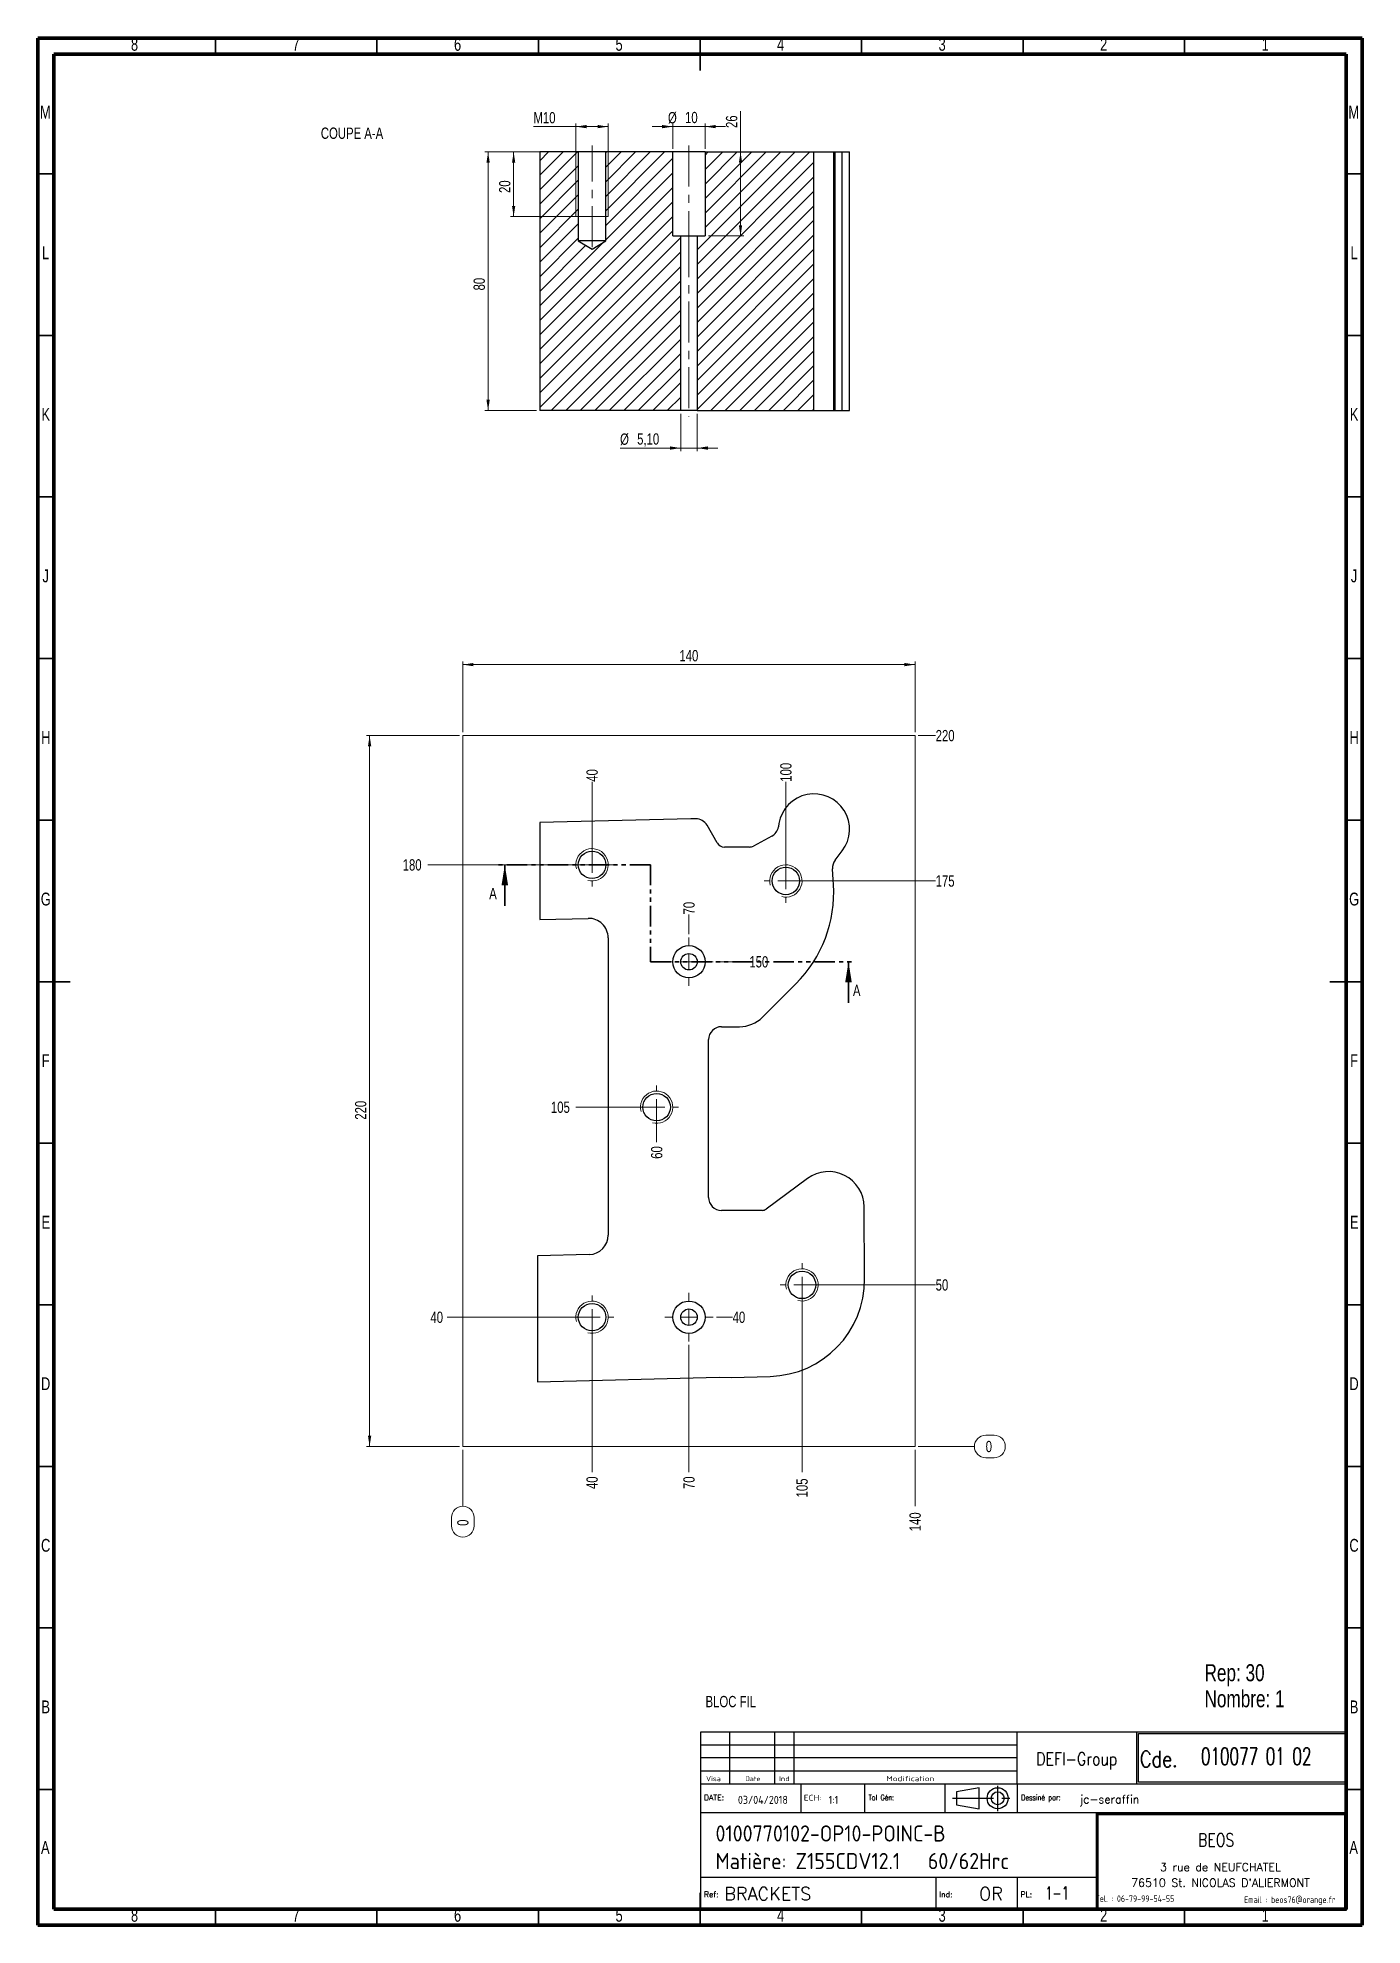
# Model space of a CAD drawing. Header units: millimetres. Extents: x 5 to 415, y 5 to 589.
import ezdxf

# ---------------------------------------------------------------- set-up
doc = ezdxf.new("R2010")
doc.units = ezdxf.units.MM
doc.linetypes.add('CENTERX2', pattern=[20.32, 12.7, -2.54, 2.54, -2.54])
doc.linetypes.add('PHANTOM', pattern=[12.7, 6.35, -1.27, 1.27, -1.27, 1.27, -1.27])
doc.layers.add('DIMENSIONS', color=176, linetype='Continuous')
doc.styles.add('SLDTEXTSTYLE0', font='TXT', dxfattribs={"width": 0.75})
doc.styles.add('SLDTEXTSTYLE1', font='ISOCP')
doc.styles.add('SLDTEXTSTYLE10', font='ISOCP', dxfattribs={"width": 1.147311})
doc.styles.add('SLDTEXTSTYLE11', font='ISOCP', dxfattribs={"width": 1.385904})
doc.styles.add('SLDTEXTSTYLE12', font='ISOCP', dxfattribs={"width": 1.246461})
doc.styles.add('SLDTEXTSTYLE13', font='ROMAND')
doc.styles.add('SLDTEXTSTYLE2', font='ROMANT', dxfattribs={"width": 0.8})
doc.styles.add('SLDTEXTSTYLE3', font='ISOCP', dxfattribs={"width": 0.8})
doc.styles.add('SLDTEXTSTYLE4', font='ROMANS', dxfattribs={"width": 0.8})
doc.styles.add('SLDTEXTSTYLE5', font='ROMANT')
doc.styles.add('SLDTEXTSTYLE6', font='ROMANS')
doc.styles.add('SLDTEXTSTYLE7', font='ROMANT', dxfattribs={"width": 0.65})
doc.styles.add('SLDTEXTSTYLE8', font='ISOCP', dxfattribs={"width": 1.446157})
doc.styles.add('SLDTEXTSTYLE9', font='ISOCP', dxfattribs={"width": 1.294402})
doc.dimstyles.new('SLDDIMSTYLE0', dxfattribs={"dimtxt": 3.5, "dimasz": 3.302, "dimexe": 0, "dimexo": 0.0625, "dimgap": 0.875, "dimtad": 0, "dimtih": 1, "dimtoh": 1, "dimdec": 0, "dimrnd": 1e-09, "dimdsep": 46, "dimtxsty": 'SLDTEXTSTYLE0', "dimblk1": 'NONE', "dimblk2": 'NONE', "dimsah": 1, "dimcen": 0.09, "dimadec": 0, "dimazin": 2, "dimtfac": 1, "dimtdec": 0, "dimtofl": 0, "dimtmove": 0, "dimatfit": 3, "dimldrblk": 'NONE', "dimfxl": 1, "dimfrac": 2, "dimtolj": 1, "dimtzin": 12, "dimarcsym": 0})
doc.dimstyles.new('SLDDIMSTYLE1', dxfattribs={"dimtxt": 3.5, "dimasz": 3.302, "dimexe": 0, "dimexo": 0.0625, "dimgap": 0.875, "dimtad": 0, "dimtih": 1, "dimtoh": 1, "dimrnd": 1e-09, "dimzin": 12, "dimdsep": 46, "dimtxsty": 'SLDTEXTSTYLE0', "dimblk1": 'NONE', "dimblk2": 'NONE', "dimsah": 1, "dimcen": 0.09, "dimadec": 0, "dimazin": 3, "dimtfac": 1, "dimtofl": 0, "dimtmove": 0, "dimatfit": 3, "dimldrblk": 'NONE', "dimfxl": 1, "dimfrac": 2, "dimtolj": 1, "dimtzin": 12, "dimarcsym": 0})
doc.dimstyles.new('SLDDIMSTYLE2', dxfattribs={"dimtxt": 3.5, "dimasz": 3.302, "dimexe": 0, "dimexo": 0.0625, "dimgap": 0.875, "dimtad": 1, "dimrnd": 1e-09, "dimzin": 12, "dimdsep": 46, "dimtxsty": 'SLDTEXTSTYLE0', "dimsah": 1, "dimcen": 0.09, "dimadec": 0, "dimazin": 3, "dimtfac": 1, "dimtofl": 0, "dimtmove": 0, "dimatfit": 3, "dimfxl": 1, "dimfrac": 2, "dimtolj": 1, "dimtzin": 12, "dimarcsym": 0})
doc.dimstyles.new('SLDDIMSTYLE3', dxfattribs={"dimtxt": 3.5, "dimasz": 3.302, "dimexe": 0, "dimexo": 0.0625, "dimgap": 0.875, "dimtad": 1, "dimrnd": 1e-09, "dimzin": 12, "dimdsep": 46, "dimtxsty": 'SLDTEXTSTYLE0', "dimsah": 1, "dimcen": 0.09, "dimadec": 0, "dimazin": 3, "dimtfac": 1, "dimtmove": 0, "dimatfit": 0, "dimfxl": 1, "dimfrac": 2, "dimtolj": 1, "dimtzin": 12, "dimarcsym": 0})

# ---------------------------------------------------------------- blocks, each defined once
blk = doc.blocks.new('SW_NOTE_0')
at = {"color": 0, "linetype": 'Continuous', "lineweight": 0, "char_height": 5.292, "attachment_point": 1, "style": 'SLDTEXTSTYLE0'}
for s, insert in [('Rep: 30', (0, 6.82)), ('Nombre: 1', (0, -1.23))]:
    blk.add_mtext(s, dxfattribs=dict(at, insert=insert))
blk = doc.blocks.new('_D')
at = {"color": 7, "linetype": 'Continuous', "lineweight": 18}
for p, q in [((277.58, 153.17), (294.95, 153.17)), ((298.44, 156.66), (301.02, 156.66)), ((301.02, 149.68), (298.44, 149.68))]:
    blk.add_line(p, q, dxfattribs=at)
for centre, start, end in [((298.44, 153.17), 90, 270), ((301.02, 153.17), 270, 90)]:
    blk.add_arc(centre, 3.49, start, end, dxfattribs=at)
at = {"color": 7, "linetype": 'Continuous', "lineweight": 18, "insert": (298.44, 154.9), "char_height": 3.5, "attachment_point": 1, "style": 'SLDTEXTSTYLE0'}
blk.add_mtext('0', dxfattribs=at)
blk = doc.blocks.new('_None')
blk = doc.blocks.new('_D_1')
at = {"color": 7, "linetype": 'Continuous', "lineweight": 18}
blk.add_line((175.58, 193.17), (131.73, 193.17), dxfattribs=at)
at = {"color": 7, "linetype": 'Continuous', "lineweight": 18, "insert": (126.55, 194.9), "char_height": 3.5, "attachment_point": 1, "style": 'SLDTEXTSTYLE0'}
blk.add_mtext('40', dxfattribs=at)
blk = doc.blocks.new('_D_2')
at = {"color": 7, "linetype": 'Continuous', "lineweight": 18}
blk.add_line((215.08, 193.17), (220.1, 193.17), dxfattribs=at)
at = {"color": 7, "linetype": 'Continuous', "lineweight": 18, "insert": (220.1, 194.9), "char_height": 3.5, "attachment_point": 1, "style": 'SLDTEXTSTYLE0'}
blk.add_mtext('40', dxfattribs=at)
blk = doc.blocks.new('_D_3')
at = {"color": 7, "linetype": 'Continuous', "lineweight": 18}
blk.add_line((242.58, 203.17), (282.95, 203.17), dxfattribs=at)
at = {"color": 7, "linetype": 'Continuous', "lineweight": 18, "insert": (282.95, 204.9), "char_height": 3.5, "attachment_point": 1, "style": 'SLDTEXTSTYLE0'}
blk.add_mtext('50', dxfattribs=at)
blk = doc.blocks.new('_D_4')
at = {"color": 7, "linetype": 'Continuous', "lineweight": 18}
blk.add_line((195.58, 258.17), (171.6, 258.17), dxfattribs=at)
at = {"color": 7, "linetype": 'Continuous', "lineweight": 18, "insert": (163.85, 259.9), "char_height": 3.5, "attachment_point": 1, "style": 'SLDTEXTSTYLE0'}
blk.add_mtext('105', dxfattribs=at)
blk = doc.blocks.new('_D_5')
at = {"color": 7, "linetype": 'Continuous', "lineweight": 18}
blk.add_line((215.08, 303.17), (225.28, 303.17), dxfattribs=at)
at = {"color": 7, "linetype": 'Continuous', "lineweight": 18, "insert": (225.28, 304.9), "char_height": 3.5, "attachment_point": 1, "style": 'SLDTEXTSTYLE0'}
blk.add_mtext('150', dxfattribs=at)
blk = doc.blocks.new('_D_6')
at = {"color": 7, "linetype": 'Continuous', "lineweight": 18}
blk.add_line((237.58, 328.17), (282.95, 328.17), dxfattribs=at)
at = {"color": 7, "linetype": 'Continuous', "lineweight": 18, "insert": (282.95, 329.9), "char_height": 3.5, "attachment_point": 1, "style": 'SLDTEXTSTYLE0'}
blk.add_mtext('175', dxfattribs=at)
blk = doc.blocks.new('_D_7')
at = {"color": 7, "linetype": 'Continuous', "lineweight": 18}
blk.add_line((175.58, 333.17), (125.73, 333.17), dxfattribs=at)
at = {"color": 7, "linetype": 'Continuous', "lineweight": 18, "insert": (117.97, 334.9), "char_height": 3.5, "attachment_point": 1, "style": 'SLDTEXTSTYLE0'}
blk.add_mtext('180', dxfattribs=at)
blk = doc.blocks.new('_D_8')
at = {"color": 7, "linetype": 'Continuous', "lineweight": 18}
blk.add_line((277.58, 373.17), (282.95, 373.17), dxfattribs=at)
at = {"color": 7, "linetype": 'Continuous', "lineweight": 18, "insert": (282.95, 374.9), "char_height": 3.5, "attachment_point": 1, "style": 'SLDTEXTSTYLE0'}
blk.add_mtext('220', dxfattribs=at)
blk = doc.blocks.new('_D_9')
at = {"color": 7, "linetype": 'Continuous', "lineweight": 18}
for p, q in [((135.58, 373.17), (106.73, 373.17)), ((107.73, 373.17), (107.73, 153.17)), ((135.58, 153.17), (106.73, 153.17))]:
    blk.add_line(p, q, dxfattribs=at)
for points in [[(107.73, 373.17), (107.22, 369.87), (108.23, 369.87)], [(107.73, 153.17), (108.23, 156.47), (107.22, 156.47)]]:
    blk.add_solid(points, dxfattribs=at)
at = {"color": 7, "linetype": 'Continuous', "lineweight": 18, "insert": (103.21, 254.29), "char_height": 3.5, "attachment_point": 1, "rotation": 90, "style": 'SLDTEXTSTYLE0'}
blk.add_mtext('220', dxfattribs=at)
blk = doc.blocks.new('_D_10')
at = {"color": 7, "linetype": 'Continuous', "lineweight": 18}
for p, q in [((136.58, 374.17), (136.58, 396.13)), ((136.58, 395.13), (276.58, 395.13)), ((276.58, 374.17), (276.58, 396.13))]:
    blk.add_line(p, q, dxfattribs=at)
for points in [[(136.58, 395.13), (139.88, 394.62), (139.88, 395.63)], [(276.58, 395.13), (273.28, 395.63), (273.28, 394.62)]]:
    blk.add_solid(points, dxfattribs=at)
at = {"color": 7, "linetype": 'Continuous', "lineweight": 18, "insert": (203.62, 399.64), "char_height": 3.5, "attachment_point": 1, "style": 'SLDTEXTSTYLE0'}
blk.add_mtext('140', dxfattribs=at)
blk = doc.blocks.new('_D_11')
at = {"color": 7, "linetype": 'Continuous', "lineweight": 18}
for p, q in [((136.58, 152.17), (136.58, 134.68)), ((133.09, 128.6), (133.09, 131.19)), ((140.07, 131.19), (140.07, 128.6))]:
    blk.add_line(p, q, dxfattribs=at)
for centre, start, end in [((136.58, 131.19), 0, 180), ((136.58, 128.6), 180, 0)]:
    blk.add_arc(centre, 3.49, start, end, dxfattribs=at)
at = {"color": 7, "linetype": 'Continuous', "lineweight": 18, "insert": (134.84, 128.6), "char_height": 3.5, "attachment_point": 1, "rotation": 90, "style": 'SLDTEXTSTYLE0'}
blk.add_mtext('0', dxfattribs=at)
blk = doc.blocks.new('_D_12')
at = {"color": 7, "linetype": 'Continuous', "lineweight": 18}
blk.add_line((176.58, 192.17), (176.58, 145.17), dxfattribs=at)
at = {"color": 7, "linetype": 'Continuous', "lineweight": 18, "insert": (174.84, 140), "char_height": 3.5, "attachment_point": 1, "rotation": 90, "style": 'SLDTEXTSTYLE0'}
blk.add_mtext('40', dxfattribs=at)
blk = doc.blocks.new('_D_13')
at = {"color": 7, "linetype": 'Continuous', "lineweight": 18}
blk.add_line((176.58, 334.17), (176.58, 358.87), dxfattribs=at)
at = {"color": 7, "linetype": 'Continuous', "lineweight": 18, "insert": (174.84, 358.87), "char_height": 3.5, "attachment_point": 1, "rotation": 90, "style": 'SLDTEXTSTYLE0'}
blk.add_mtext('40', dxfattribs=at)
blk = doc.blocks.new('_D_14')
at = {"color": 7, "linetype": 'Continuous', "lineweight": 18}
blk.add_line((196.58, 257.17), (196.58, 247.35), dxfattribs=at)
at = {"color": 7, "linetype": 'Continuous', "lineweight": 18, "insert": (194.84, 242.18), "char_height": 3.5, "attachment_point": 1, "rotation": 90, "style": 'SLDTEXTSTYLE0'}
blk.add_mtext('60', dxfattribs=at)
blk = doc.blocks.new('_D_15')
at = {"color": 7, "linetype": 'Continuous', "lineweight": 18}
blk.add_line((206.58, 184.67), (206.58, 145.17), dxfattribs=at)
at = {"color": 7, "linetype": 'Continuous', "lineweight": 18, "insert": (204.84, 140), "char_height": 3.5, "attachment_point": 1, "rotation": 90, "style": 'SLDTEXTSTYLE0'}
blk.add_mtext('70', dxfattribs=at)
blk = doc.blocks.new('_D_16')
at = {"color": 7, "linetype": 'Continuous', "lineweight": 18}
blk.add_line((206.58, 311.67), (206.58, 317.8), dxfattribs=at)
at = {"color": 7, "linetype": 'Continuous', "lineweight": 18, "insert": (204.84, 317.8), "char_height": 3.5, "attachment_point": 1, "rotation": 90, "style": 'SLDTEXTSTYLE0'}
blk.add_mtext('70', dxfattribs=at)
blk = doc.blocks.new('_D_17')
at = {"color": 7, "linetype": 'Continuous', "lineweight": 18}
blk.add_line((236.58, 329.17), (236.58, 358.87), dxfattribs=at)
at = {"color": 7, "linetype": 'Continuous', "lineweight": 18, "insert": (234.84, 358.87), "char_height": 3.5, "attachment_point": 1, "rotation": 90, "style": 'SLDTEXTSTYLE0'}
blk.add_mtext('100', dxfattribs=at)
blk = doc.blocks.new('_D_18')
at = {"color": 7, "linetype": 'Continuous', "lineweight": 18}
blk.add_line((241.58, 202.17), (241.58, 145.17), dxfattribs=at)
at = {"color": 7, "linetype": 'Continuous', "lineweight": 18, "insert": (239.84, 137.41), "char_height": 3.5, "attachment_point": 1, "rotation": 90, "style": 'SLDTEXTSTYLE0'}
blk.add_mtext('105', dxfattribs=at)
blk = doc.blocks.new('_D_19')
at = {"color": 7, "linetype": 'Continuous', "lineweight": 18}
blk.add_line((276.58, 152.17), (276.58, 134.68), dxfattribs=at)
at = {"color": 7, "linetype": 'Continuous', "lineweight": 18, "insert": (274.84, 126.92), "char_height": 3.5, "attachment_point": 1, "rotation": 90, "style": 'SLDTEXTSTYLE0'}
blk.add_mtext('140', dxfattribs=at)
blk = doc.blocks.new('SW_CENTERMARKSYMBOL_0')
at = {"color": 0, "linetype": 'Continuous', "lineweight": 0}
for p, q in [((0, 5), (0, 7.5)), ((-5, 0), (-7.5, 0)), ((0, 0), (-2.5, 0)), ((0, 0), (0, 2.5)), ((0, 0), (0, -2.5)), ((0, 0), (2.5, 0)), ((5, 0), (7.5, 0)), ((0, -5), (0, -7.5))]:
    blk.add_line(p, q, dxfattribs=at)
blk = doc.blocks.new('SW_CENTERMARKSYMBOL_1')
at = {"color": 0, "linetype": 'Continuous', "lineweight": 0}
for p, q in [((0, 5), (0, 7.5)), ((-5, 0), (-7.5, 0)), ((0, 0), (-2.5, 0)), ((0, 0), (0, 2.5)), ((0, 0), (0, -2.5)), ((0, 0), (2.5, 0)), ((5, 0), (7.5, 0)), ((0, -5), (0, -7.5))]:
    blk.add_line(p, q, dxfattribs=at)
blk = doc.blocks.new('SW_CENTERMARKSYMBOL_2')
at = {"color": 0, "linetype": 'Continuous', "lineweight": 0}
for p, q in [((0, 5), (0, 6.75)), ((-5, 0), (-6.75, 0)), ((0, 0), (-2.5, 0)), ((0, 0), (0, 2.5)), ((0, 0), (0, -2.5)), ((0, 0), (2.5, 0)), ((5, 0), (6.75, 0)), ((0, -5), (0, -6.75))]:
    blk.add_line(p, q, dxfattribs=at)
blk = doc.blocks.new('SW_CENTERMARKSYMBOL_3')
at = {"color": 0, "linetype": 'Continuous', "lineweight": 0}
for p, q in [((0, 5), (0, 6.75)), ((-5, 0), (-6.75, 0)), ((0, 0), (-2.5, 0)), ((0, 0), (0, 2.5)), ((0, 0), (0, -2.5)), ((0, 0), (2.5, 0)), ((5, 0), (6.75, 0)), ((0, -5), (0, -6.75))]:
    blk.add_line(p, q, dxfattribs=at)
blk = doc.blocks.new('SW_CENTERMARKSYMBOL_4')
at = {"color": 0, "linetype": 'Continuous', "lineweight": 0}
for p, q in [((0, 5), (0, 6.75)), ((-5, 0), (-6.75, 0)), ((0, 0), (-2.5, 0)), ((0, 0), (0, 2.5)), ((0, 0), (0, -2.5)), ((0, 0), (2.5, 0)), ((5, 0), (6.75, 0)), ((0, -5), (0, -6.75))]:
    blk.add_line(p, q, dxfattribs=at)
blk = doc.blocks.new('SW_CENTERMARKSYMBOL_5')
at = {"color": 0, "linetype": 'Continuous', "lineweight": 0}
for p, q in [((0, 5), (0, 6.75)), ((-5, 0), (-6.75, 0)), ((0, 0), (-2.5, 0)), ((0, 0), (0, 2.5)), ((0, 0), (0, -2.5)), ((0, 0), (2.5, 0)), ((5, 0), (6.75, 0)), ((0, -5), (0, -6.75))]:
    blk.add_line(p, q, dxfattribs=at)
blk = doc.blocks.new('SW_CENTERMARKSYMBOL_6')
at = {"color": 0, "linetype": 'Continuous', "lineweight": 0}
for p, q in [((0, 5), (0, 6.75)), ((-5, 0), (-6.75, 0)), ((0, 0), (-2.5, 0)), ((0, 0), (0, 2.5)), ((0, 0), (0, -2.5)), ((0, 0), (2.5, 0)), ((5, 0), (6.75, 0)), ((0, -5), (0, -6.75))]:
    blk.add_line(p, q, dxfattribs=at)
blk = doc.blocks.new('_D_20')
at = {"color": 7, "linetype": 'Continuous', "lineweight": 18}
for p, q in [((159.41, 553.78), (143.41, 553.78)), ((144.41, 553.78), (144.41, 473.78)), ((159.41, 473.78), (143.41, 473.78))]:
    blk.add_line(p, q, dxfattribs=at)
for points in [[(144.41, 553.78), (143.9, 550.48), (144.92, 550.48)], [(144.41, 473.78), (144.92, 477.08), (143.9, 477.08)]]:
    blk.add_solid(points, dxfattribs=at)
at = {"color": 7, "linetype": 'Continuous', "lineweight": 18, "insert": (139.9, 510.92), "char_height": 3.5, "attachment_point": 1, "rotation": 90, "style": 'SLDTEXTSTYLE0'}
blk.add_mtext('80', dxfattribs=at)
blk = doc.blocks.new('_D_21')
at = {"color": 7, "linetype": 'Continuous', "lineweight": 18}
for p, q in [((171.58, 561.62), (158.45, 561.62)), ((171.58, 534.78), (171.58, 562.62)), ((171.58, 561.62), (181.58, 561.62)), ((181.58, 534.78), (181.58, 562.62))]:
    blk.add_line(p, q, dxfattribs=at)
for points in [[(171.58, 561.62), (174.88, 561.11), (174.88, 562.13)], [(181.58, 561.62), (178.28, 562.13), (178.28, 561.11)]]:
    blk.add_solid(points, dxfattribs=at)
at = {"color": 7, "linetype": 'Continuous', "lineweight": 18, "insert": (158.45, 566.13), "char_height": 3.5, "attachment_point": 1, "style": 'SLDTEXTSTYLE0'}
blk.add_mtext('M10', dxfattribs=at)
blk = doc.blocks.new('_D_22')
at = {"color": 7, "linetype": 'Continuous', "lineweight": 18}
for p, q in [((180.58, 553.78), (151.31, 553.78)), ((152.31, 553.78), (152.31, 533.78)), ((180.58, 533.78), (151.31, 533.78))]:
    blk.add_line(p, q, dxfattribs=at)
for points in [[(152.31, 553.78), (151.81, 550.48), (152.82, 550.48)], [(152.31, 533.78), (152.82, 537.08), (151.81, 537.08)]]:
    blk.add_solid(points, dxfattribs=at)
at = {"color": 7, "linetype": 'Continuous', "lineweight": 18, "insert": (147.8, 541.08), "char_height": 3.5, "attachment_point": 1, "rotation": 90, "style": 'SLDTEXTSTYLE0'}
blk.add_mtext('20', dxfattribs=at)
blk = doc.blocks.new('_D_23')
at = {"color": 7, "linetype": 'Continuous', "lineweight": 18}
for p, q in [((222.55, 553.78), (222.55, 566.36)), ((222.55, 553.78), (222.55, 527.78)), ((212.58, 527.78), (223.55, 527.78))]:
    blk.add_line(p, q, dxfattribs=at)
for points in [[(222.55, 553.78), (222.04, 550.48), (223.05, 550.48)], [(222.55, 527.78), (223.05, 531.08), (222.04, 531.08)]]:
    blk.add_solid(points, dxfattribs=at)
at = {"color": 7, "linetype": 'Continuous', "lineweight": 18, "insert": (218.03, 561.19), "char_height": 3.5, "attachment_point": 1, "rotation": 90, "style": 'SLDTEXTSTYLE0'}
blk.add_mtext('26', dxfattribs=at)
blk = doc.blocks.new('_D_24')
at = {"color": 7, "linetype": 'Continuous', "lineweight": 18}
for p, q in [((201.58, 561.62), (195.23, 561.62)), ((201.58, 554.78), (201.58, 562.62)), ((201.58, 561.62), (211.58, 561.62)), ((211.58, 554.78), (211.58, 562.62)), ((211.58, 561.62), (217.93, 561.62))]:
    blk.add_line(p, q, dxfattribs=at)
for points in [[(201.58, 561.62), (198.28, 562.13), (198.28, 561.11)], [(211.58, 561.62), (214.88, 561.11), (214.88, 562.13)]]:
    blk.add_solid(points, dxfattribs=at)
at = {"color": 7, "linetype": 'Continuous', "lineweight": 18, "char_height": 3.5, "attachment_point": 1, "style": 'SLDTEXTSTYLE0'}
for s, insert in [('%%c', (200.09, 566.13)), ('10', (205.37, 566.19))]:
    blk.add_mtext(s, dxfattribs=dict(at, insert=insert))
blk = doc.blocks.new('_D_25')
at = {"color": 7, "linetype": 'Continuous', "lineweight": 18}
for p, q in [((204.03, 472.78), (204.03, 461.14)), ((209.13, 472.78), (209.13, 461.14)), ((204.03, 462.14), (185.26, 462.14)), ((204.03, 462.14), (209.13, 462.14)), ((209.13, 462.14), (215.48, 462.14))]:
    blk.add_line(p, q, dxfattribs=at)
for points in [[(204.03, 462.14), (200.73, 462.65), (200.73, 461.63)], [(209.13, 462.14), (212.43, 461.63), (212.43, 462.65)]]:
    blk.add_solid(points, dxfattribs=at)
at = {"color": 7, "linetype": 'Continuous', "lineweight": 18, "char_height": 3.5, "attachment_point": 1, "style": 'SLDTEXTSTYLE0'}
for s, insert in [('%%c', (185.26, 466.65)), ('5,10', (190.54, 466.7))]:
    blk.add_mtext(s, dxfattribs=dict(at, insert=insert))

msp = doc.modelspace()

# ---------------------------------------------------------------- hatches: boundary and pattern name
at = {"linetype": 'Continuous', "lineweight": 18}
h = msp.add_hatch(dxfattribs=at)
h.set_pattern_fill('ANSI31', style=0)
h.paths.add_polyline_path([(160.412, 473.778), (204.027, 473.778), (204.027, 527.778), (201.577, 527.778), (201.577, 553.778), (180.827, 553.778), (180.827, 526.278), (176.577, 523.724), (172.327, 526.278), (172.327, 553.778), (160.412, 553.778)], flags=0)
h = msp.add_hatch(dxfattribs=at)
h.set_pattern_fill('ANSI31', style=0)
h.paths.add_polyline_path([(209.127, 527.778), (209.127, 473.778), (245.155, 473.778), (245.155, 553.778), (211.577, 553.778), (211.577, 527.778)], flags=0)

# ---------------------------------------------------------------- linework, layer by layer
at = {"color": 7, "linetype": 'Continuous', "lineweight": 70}
for p, q in [((5, 5), (5, 589)), ((5, 589), (415, 589)), ((415, 589), (415, 5)), ((10, 10), (10, 584)), ((10, 584), (410, 584)), ((410, 584), (410, 10)), ((410, 10), (10, 10)), ((415, 5), (5, 5))]:
    msp.add_line(p, q, dxfattribs=at)
at = {"color": 7, "linetype": 'Continuous', "lineweight": 35}
for p, q in [((60, 584), (60, 589)), ((110, 584), (110, 589)), ((160, 584), (160, 589)), ((210, 589.001), (210, 578.999)), ((210, 584), (210, 589)), ((260, 584), (260, 589)), ((310, 584), (310, 589)), ((360, 584), (360, 589)), ((10, 547), (5, 547)), ((410, 547), (415, 547)), ((10, 497), (5, 497)), ((410, 497), (415, 497)), ((10, 447), (5, 447)), ((410, 447), (415, 447)), ((10, 397), (5, 397)), ((410, 397), (415, 397)), ((10, 347), (5, 347)), ((410, 347), (415, 347)), ((149.58, 320.471), (149.58, 333.171)), ((255.964, 290.471), (255.964, 303.171)), ((4.999, 297), (15.001, 297)), ((10, 297), (5, 297)), ((415.001, 297), (404.999, 297)), ((410, 297), (415, 297)), ((10, 247), (5, 247)), ((410, 247), (415, 247)), ((10, 197), (5, 197)), ((410, 197), (415, 197)), ((10, 147), (5, 147)), ((410, 147), (415, 147)), ((10, 97), (5, 97)), ((410, 97), (415, 97)), ((10, 47), (5, 47)), ((410, 47), (415, 47)), ((210, 4.999), (210, 15.001)), ((60, 10), (60, 5)), ((110, 10), (110, 5)), ((160, 10), (160, 5)), ((210, 10), (210, 5)), ((260, 10), (260, 5)), ((310, 10), (310, 5)), ((360, 10), (360, 5))]:
    msp.add_line(p, q, dxfattribs=at)
at = {"color": 7, "linetype": 'CENTERX2', "lineweight": 18}
for p, q in [((176.577, 524.278), (176.577, 555.778)), ((206.577, 555.778), (206.577, 527.778)), ((206.577, 527.778), (206.577, 471.778))]:
    msp.add_line(p, q, dxfattribs=at)
at = {"color": 7, "linetype": 'Continuous', "lineweight": 25}
for p, q in [((160.412, 553.778), (160.412, 473.778)), ((172.327, 553.778), (160.412, 553.778)), ((172.327, 553.778), (172.327, 526.278)), ((180.827, 553.778), (172.327, 553.778)), ((180.827, 526.278), (180.827, 553.778)), ((201.577, 553.778), (180.827, 553.778)), ((201.577, 527.778), (201.577, 553.778)), ((211.577, 553.778), (201.577, 553.778)), ((211.577, 553.778), (211.577, 527.778)), ((211.577, 553.778), (245.155, 553.778)), ((245.155, 553.778), (245.155, 473.778)), ((245.155, 553.778), (251.416, 553.778)), ((251.416, 473.778), (251.416, 553.778)), ((251.416, 553.778), (251.851, 553.778)), ((251.851, 473.778), (251.851, 553.778)), ((251.851, 553.778), (254.049, 553.778)), ((254.049, 473.778), (254.049, 553.778)), ((254.049, 553.778), (256.288, 553.778)), ((256.288, 473.778), (256.288, 553.778)), ((172.327, 526.278), (176.577, 523.724)), ((180.827, 526.278), (172.327, 526.278)), ((176.577, 523.724), (180.827, 526.278)), ((201.577, 527.778), (204.027, 527.778)), ((204.027, 473.778), (204.027, 527.778)), ((204.027, 527.778), (209.127, 527.778)), ((209.127, 527.778), (209.127, 473.778)), ((209.127, 527.778), (211.577, 527.778)), ((204.027, 473.778), (160.412, 473.778)), ((209.127, 473.778), (204.027, 473.778)), ((209.127, 473.778), (245.155, 473.778)), ((245.155, 473.778), (251.416, 473.778)), ((251.416, 473.778), (251.851, 473.778)), ((251.851, 473.778), (254.049, 473.778)), ((254.049, 473.778), (256.288, 473.778)), ((160.419, 346.231), (160.403, 316.224)), ((207.175, 347.389), (160.419, 346.231)), ((208.687, 347.388), (207.175, 347.389)), ((215.299, 339.969), (212.17, 345.388)), ((234.45, 346.007), (234.257, 344.896)), ((232.225, 342.065), (226.554, 338.986)), ((225.315, 338.671), (217.547, 338.671)), ((251.851, 334.579), (254.049, 337.474)), ((251.255, 328.508), (251.044, 331.914)), ((251.341, 327.101), (251.255, 328.508)), ((160.403, 316.224), (175.429, 316.596)), ((181.577, 310.598), (181.577, 218.571)), ((229.309, 285.993), (239.685, 296.358)), ((216.674, 283.071), (222.237, 283.068)), ((212.646, 230.238), (212.672, 279.073)), ((243.279, 236.091), (230.433, 226.625)), ((229.246, 226.236), (216.646, 226.236)), ((260.947, 205.044), (260.804, 227.306)), ((159.747, 212.177), (159.727, 173.171)), ((175.726, 212.573), (159.747, 212.177)), ((159.727, 173.171), (215.938, 174.563)), ((215.938, 174.563), (219.688, 174.561)), ((219.688, 174.561), (231.696, 174.861))]:
    msp.add_line(p, q, dxfattribs=at)
at = {"color": 7, "linetype": 'Continuous', "lineweight": 18}
for p, q in [((171.577, 553.778), (171.577, 533.778)), ((181.577, 553.778), (181.577, 533.778)), ((171.577, 533.778), (181.577, 533.778)), ((136.577, 373.171), (276.577, 373.171)), ((136.577, 373.171), (136.577, 153.171)), ((276.577, 373.171), (276.577, 153.171)), ((136.577, 153.171), (276.577, 153.171))]:
    msp.add_line(p, q, dxfattribs=at)
at = {"color": 7, "linetype": 'PHANTOM', "lineweight": 35}
for p, q in [((194.626, 333.171), (147.58, 333.171)), ((194.626, 333.171), (194.626, 303.171)), ((194.626, 303.171), (257.964, 303.171))]:
    msp.add_line(p, q, dxfattribs=at)
at = {"color": 7, "linetype": 'Continuous', "lineweight": 25}
for centre, radius in [((176.577, 333.171), 4.25), ((236.577, 328.171), 4.25), ((206.577, 303.171), 5), ((206.577, 303.171), 2.55), ((196.577, 258.171), 4.25), ((241.577, 203.171), 4.25), ((176.577, 193.171), 4.25), ((206.577, 193.171), 5), ((206.577, 193.171), 2.55)]:
    msp.add_circle(centre, radius, dxfattribs=at)
for centre, radius, start, end in [((245.288, 344.125), 11, 322.791602, 170.151194), ((208.706, 343.388), 4, 30, 90.270749), ((230.316, 345.58), 4, 298.50302, 350.151194), ((217.547, 341.267), 2.596, 210, 270), ((225.315, 341.267), 2.596, 270, 298.50302), ((255.037, 332.16), 4, 142.791602, 183.53693), ((211.416, 324.657), 40, 314.969431, 3.503019), ((175.577, 310.598), 6, 0, 91.418395), ((216.672, 279.071), 4, 89.969431, 179.969431), ((222.242, 293.068), 10, 269.969431, 314.969431), ((249.804, 227.236), 11, 0.36878, 126.384704), ((216.646, 230.236), 4, 179.969431, 270), ((229.246, 228.236), 2, 270, 306.384704), ((175.577, 218.571), 6, 271.418395, 0), ((230.948, 204.851), 30, 271.429569, 0.36878)]:
    msp.add_arc(centre, radius, start, end, dxfattribs=at)
at = {"color": 7, "linetype": 'Continuous', "lineweight": 18}
for centre in [(176.577, 333.171), (236.577, 328.171), (196.577, 258.171), (241.577, 203.171), (176.577, 193.171)]:
    msp.add_arc(centre, 5, 255, 195, dxfattribs=at)
at = {"color": 7, "linetype": 'Continuous', "lineweight": 35}
for points in [[(149.58, 333.171), (148.564, 326.821), (150.596, 326.821)], [(255.964, 303.171), (254.948, 296.821), (256.98, 296.821)]]:
    msp.add_solid(points, dxfattribs=at)
at = {"layer": 'DIMENSIONS', "color": 3}
for p, q in [((308.2, 64.8), (210.2, 64.8)), ((219.2, 48.8), (219.2, 64.8)), ((233.2, 48.8), (233.2, 64.8)), ((239.2, 48.8), (239.2, 64.8)), ((210.2, 60.8), (308.2, 60.8)), ((308.2, 56.8), (210.2, 56.8)), ((210.2, 52.8), (308.2, 52.8))]:
    msp.add_line(p, q, dxfattribs=at)
at = {"layer": 'DIMENSIONS', "color": 6}
for p, q in [((210.2, 64.8), (210.2, 9.8)), ((410.2, 9.8), (410.2, 64.8)), ((410.2, 39.8), (332.584, 39.8)), ((332.584, 39.8), (332.584, 9.8)), ((410, 39.6), (332.784, 39.6)), ((332.784, 39.6), (332.784, 10)), ((409.8, 39.4), (332.984, 39.4)), ((332.984, 39.4), (332.984, 10.2)), ((409.6, 39.2), (333.184, 39.2)), ((333.184, 39.2), (333.184, 10.4)), ((409.6, 10.4), (409.6, 39.2)), ((409.8, 10.2), (409.8, 39.4)), ((410, 10), (410, 39.6)), ((210.2, 9.8), (410.2, 9.8)), ((332.784, 10), (410, 10)), ((332.984, 10.2), (409.8, 10.2)), ((333.184, 10.4), (409.6, 10.4))]:
    msp.add_line(p, q, dxfattribs=at)
at = {"layer": 'DIMENSIONS', "color": 1}
for p, q in [((410.2, 64.8), (308.2, 64.8)), ((308.2, 48.8), (308.2, 64.8)), ((345.2, 48.8), (345.2, 64.8)), ((345.7, 49.3), (345.7, 64.3)), ((345.7, 64.3), (409.7, 64.3)), ((409.7, 64.3), (409.7, 49.3)), ((210.2, 48.8), (410.2, 48.8)), ((241.2, 48.8), (241.2, 39.8)), ((260.931, 48.8), (260.931, 39.8)), ((285.82, 48.8), (285.82, 39.8)), ((308.2, 48.8), (308.2, 39.8)), ((409.7, 49.3), (345.7, 49.3)), ((332.584, 39.8), (210.2, 39.8)), ((332.584, 19.8), (210.2, 19.8)), ((282.992, 19.8), (282.992, 9.8)), ((308.2, 19.8), (308.2, 9.8))]:
    msp.add_line(p, q, dxfattribs=at)
at = {"layer": 'DIMENSIONS'}
for p, q in [((345.7, 49.3), (345.7, 64.3)), ((345.7, 64.3), (409.7, 64.3)), ((409.7, 64.3), (409.7, 49.3)), ((409.7, 49.3), (345.7, 49.3))]:
    msp.add_line(p, q, dxfattribs=at)
at = {"layer": 'DIMENSIONS', "color": 7}
for p, q in [((296.444, 47.55), (289.444, 46.3)), ((296.444, 41.05), (296.444, 47.55)), ((289.444, 46.3), (289.444, 42.3)), ((289.444, 42.3), (296.444, 41.05))]:
    msp.add_line(p, q, dxfattribs=at)
at = {"layer": 'DIMENSIONS', "color": 3, "linetype": 'CENTERX2'}
for p, q in [((302.134, 48.148), (302.134, 40.313)), ((288.146, 44.3), (306.401, 44.3))]:
    msp.add_line(p, q, dxfattribs=at)
at = {"layer": 'DIMENSIONS', "color": 7}
for radius in [3.25, 2]:
    msp.add_circle((302.134, 44.3), radius, dxfattribs=at)

# ---------------------------------------------------------------- block references
at = {"color": 7, "linetype": 'Continuous', "lineweight": 0}
for name, p in [('SW_CENTERMARKSYMBOL_3', (176.577, 333.171)), ('SW_CENTERMARKSYMBOL_6', (236.577, 328.171)), ('SW_CENTERMARKSYMBOL_1', (206.577, 303.171)), ('SW_CENTERMARKSYMBOL_2', (196.577, 258.171)), ('SW_CENTERMARKSYMBOL_5', (241.577, 203.171)), ('SW_CENTERMARKSYMBOL_4', (176.577, 193.171)), ('SW_CENTERMARKSYMBOL_0', (206.577, 193.171)), ('SW_NOTE_0', (366.18, 78.975))]:
    msp.add_blockref(name, p, dxfattribs=at)

# ---------------------------------------------------------------- texts
at = {"color": 7, "linetype": 'Continuous', "lineweight": 0, "style": 'SLDTEXTSTYLE0'}
for s, insert, char_height, attachment_point in [('8', (34.96, 589.06), 3.969, 2), ('7', (84.96, 589.06), 3.969, 2), ('6', (134.96, 589.06), 3.969, 2), ('5', (184.96, 589.06), 3.969, 2), ('4', (234.96, 589.06), 3.969, 2), ('3', (284.96, 589.06), 3.969, 2), ('2', (334.96, 589.06), 3.969, 2), ('1', (384.96, 589.06), 3.969, 2), ('M', (7.362, 568.06), 3.969, 2), ('M', (412.362, 568.06), 3.969, 2), ('COUPE A-A', (102.283, 561.331), 3.5, 2), ('L', (7.455, 524.56), 3.969, 2), ('L', (412.455, 524.56), 3.969, 2), ('K', (7.489, 474.56), 3.969, 2), ('K', (412.489, 474.56), 3.969, 2), ('J', (7.465, 424.56), 3.969, 2), ('J', (412.465, 424.56), 3.969, 2), ('H', (7.49, 374.56), 3.969, 2), ('H', (412.49, 374.56), 3.969, 2), ('G', (7.487, 324.56), 3.969, 2), ('G', (412.487, 324.56), 3.969, 2), ('F', (7.458, 274.56), 3.969, 2), ('F', (412.458, 274.56), 3.969, 2), ('E', (7.508, 224.56), 3.969, 2), ('E', (412.508, 224.56), 3.969, 2), ('D', (7.453, 174.56), 3.969, 2), ('D', (412.453, 174.56), 3.969, 2), ('C', (7.459, 124.56), 3.969, 2), ('C', (412.459, 124.56), 3.969, 2), ('BLOC FIL', (211.722, 75.964), 3.5, 1), ('B', (7.471, 74.56), 3.969, 2), ('B', (412.471, 74.56), 3.969, 2), ('A', (7.34, 31.06), 3.969, 2), ('A', (412.34, 31.06), 3.969, 2), ('8', (34.96, 10.06), 3.969, 2), ('7', (84.96, 10.06), 3.969, 2), ('6', (134.96, 10.06), 3.969, 2), ('5', (184.96, 10.06), 3.969, 2), ('4', (234.96, 10.06), 3.969, 2), ('3', (284.96, 10.06), 3.969, 2), ('2', (334.96, 10.06), 3.969, 2), ('1', (384.96, 10.06), 3.969, 2)]:
    msp.add_mtext(s, dxfattribs=dict(at, insert=insert, char_height=char_height, attachment_point=attachment_point))
at = {"color": 7, "linetype": 'Continuous', "char_height": 3.5, "attachment_point": 1, "style": 'SLDTEXTSTYLE0'}
for insert in [(144.747, 326.032), (257.345, 296.032)]:
    msp.add_mtext('A', dxfattribs=dict(at, insert=insert))
at = {"layer": 'DIMENSIONS'}
for s, insert, char_height, attachment_point, style in [('DEFI-Group', (326.62, 58.501), 4, 2, 'SLDTEXTSTYLE2'), ('Cde.', (346.2, 58.926), 5, 1, 'SLDTEXTSTYLE2'), ('010077 01 02', (365.078, 59.94), 5.29167, 1, 'SLDTEXTSTYLE7'), ('Visa', (211.855, 51.148), 1.5671, 1, 'SLDTEXTSTYLE12'), ('Date', (224.024, 51.083), 1.4924, 1, 'SLDTEXTSTYLE10'), ('Ind', (234.454, 51.083), 1.4924, 1, 'SLDTEXTSTYLE11'), ('Modification', (267.689, 51.148), 1.56705, 1, 'SLDTEXTSTYLE8'), ('DATE:', (211.234, 45.398), 1.7277, 1, 'SLDTEXTSTYLE6'), ('03/04/2018', (221.733, 45.053), 2.5, 1, 'SLDTEXTSTYLE1'), ('ECH:', (242.111, 45.36), 1.8141, 1, 'SLDTEXTSTYLE9'), ('1:1', (249.82, 45.04), 2.5, 1, 'SLDTEXTSTYLE1'), ('Tol Gén:', (262.152, 45.398), 1.7277, 1, 'SLDTEXTSTYLE4'), ('Dessiné par:', (309.421, 45.398), 1.72768, 1, 'SLDTEXTSTYLE4'), ('jc-seraffin', (327.555, 45.22), 2.5, 1, 'SLDTEXTSTYLE5'), ('0100770102-OP10-POINC-B', (214.803, 35.907), 5, 1, 'SLDTEXTSTYLE1'), ('BEOS', (369.771, 33.395), 4, 2, 'SLDTEXTSTYLE2'), ('Matière: Z155CDV12.1   60/62Hrc', (214.803, 27.364), 5, 1, 'SLDTEXTSTYLE1'), ('3 rue de NEUFCHATEL', (371.109, 24.248), 2.5, 2, 'SLDTEXTSTYLE13'), ("76510 St. NICOLAS D'ALIERMONT", (371.103, 19.423), 2.5, 2, 'SLDTEXTSTYLE13'), ('Ref:', (211.234, 15.398), 1.7277, 1, 'SLDTEXTSTYLE6'), ('BRACKETS', (217.537, 16.751), 4, 1, 'SLDTEXTSTYLE5'), ('Ind:', (284.026, 15.398), 1.7277, 1, 'SLDTEXTSTYLE6'), ('OR', (296.394, 16.751), 4, 1, 'SLDTEXTSTYLE5'), ('PL:', (309.234, 15.398), 1.7277, 1, 'SLDTEXTSTYLE6'), ('1-1', (316.851, 16.973), 4, 1, 'SLDTEXTSTYLE7'), ('Tel. : 06-79-99-54-55', (344.56, 14.229), 2, 2, 'SLDTEXTSTYLE3'), ('Email : beos76@orange.fr', (392.572, 13.897), 2, 2, 'SLDTEXTSTYLE3')]:
    msp.add_mtext(s, dxfattribs=dict(at, insert=insert, char_height=char_height, attachment_point=attachment_point, style=style))

# ---------------------------------------------------------------- dimensions: what is measured, and where the dimension line sits
at = {"color": 7, "linetype": 'Continuous', "lineweight": 18}
for base, p1, p2, text, dimstyle, picture, middle in [((181.577, 561.622), (171.577, 533.778), (181.577, 533.778), 'M10', 'SLDDIMSTYLE2', '_D_21', (163.175, 561.622)), ((211.577, 561.622), (201.577, 553.778), (211.577, 553.778), '%%c<>', 'SLDDIMSTYLE3', '_D_24', (205.314, 561.622)), ((209.127, 462.139), (204.027, 473.778), (209.127, 473.778), '%%c<>', 'SLDDIMSTYLE3', '_D_25', (192.426, 462.139))]:
    dim = msp.add_linear_dim(base=base, p1=p1, p2=p2, text=text, dimstyle=dimstyle, dxfattribs=at)
    dim.commit()
    dim.dimension.update_dxf_attribs({"geometry": picture, "text_midpoint": middle, "dimtype": 160})
for base, p1, p2, dimstyle, picture, middle in [((222.546, 527.778), (211.577, 553.778), (211.577, 527.778), 'SLDDIMSTYLE2', '_D_23', (222.546, 563.778)), ((144.412, 473.778), (160.412, 553.778), (160.412, 473.778), 'SLDDIMSTYLE2', '_D_20', (144.412, 513.509)), ((152.314, 533.778), (181.577, 553.778), (181.577, 533.778), 'SLDDIMSTYLE3', '_D_22', (152.314, 543.665)), ((107.727, 153.171), (136.577, 373.171), (136.577, 153.171), 'SLDDIMSTYLE2', '_D_9', (107.727, 258.171))]:
    dim = msp.add_linear_dim(base=base, p1=p1, p2=p2, angle=90, dimstyle=dimstyle, dxfattribs=at)
    dim.commit()
    dim.dimension.update_dxf_attribs({"geometry": picture, "text_midpoint": middle, "dimtype": 160})
dim = msp.add_linear_dim(base=(276.577, 395.125), p1=(136.577, 373.171), p2=(276.577, 373.171), dimstyle='SLDDIMSTYLE2', dxfattribs=at)
dim.commit()
dim.dimension.update_dxf_attribs({"geometry": '_D_10', "text_midpoint": (207.494, 395.125), "dimtype": 160})
for feature_location, offset, dtype, origin, dimstyle, picture, middle in [((276.577, 373.171), (6.37, 0), 0, (276.577, 153.171), 'SLDDIMSTYLE1', '_D_8', (286.827, 373.171)), ((236.577, 328.171), (0, 30.7), 1, (136.577, 153.171), 'SLDDIMSTYLE1', '_D_17', (236.577, 362.75)), ((176.577, 333.171), (0, 25.7), 1, (136.577, 153.171), 'SLDDIMSTYLE1', '_D_13', (176.577, 361.457)), ((176.577, 333.171), (-50.851, 0), 0, (276.577, 153.171), 'SLDDIMSTYLE1', '_D_7', (121.847, 333.171)), ((236.577, 328.171), (46.37, 0), 0, (276.577, 153.171), 'SLDDIMSTYLE1', '_D_6', (286.827, 328.171)), ((206.577, 310.671), (0, 7.131), 1, (136.577, 153.171), 'SLDDIMSTYLE1', '_D_16', (206.577, 320.388)), ((214.077, 303.171), (11.2, 0), 0, (276.577, 153.171), 'SLDDIMSTYLE1', '_D_5', (229.156, 303.171)), ((196.577, 258.171), (0, -10.822), 1, (136.577, 153.171), 'SLDDIMSTYLE1', '_D_14', (196.577, 244.763)), ((196.577, 258.171), (-24.972, 0), 0, (276.577, 153.171), 'SLDDIMSTYLE1', '_D_4', (167.726, 258.171)), ((241.577, 203.171), (41.37, 0), 0, (276.577, 153.171), 'SLDDIMSTYLE1', '_D_3', (285.534, 203.171)), ((241.577, 203.171), (0, -58), 1, (136.577, 153.171), 'SLDDIMSTYLE1', '_D_18', (241.577, 141.292)), ((176.577, 193.171), (-44.851, 0), 0, (276.577, 153.171), 'SLDDIMSTYLE1', '_D_1', (129.14, 193.171)), ((176.577, 193.171), (0, -48), 1, (136.577, 153.171), 'SLDDIMSTYLE1', '_D_12', (176.577, 142.585)), ((214.077, 193.171), (6.027, 0), 0, (276.577, 153.171), 'SLDDIMSTYLE1', '_D_2', (222.69, 193.171)), ((206.577, 185.671), (0, -40.5), 1, (136.577, 153.171), 'SLDDIMSTYLE1', '_D_15', (206.577, 142.585)), ((136.577182547, 153.171121717), (0, -18.493470088), 1, (136.577182547, 153.171121717), 'SLDDIMSTYLE0', '_D_11', (136.577182547, 129.895533726)), ((276.577, 153.171), (0, -18.493), 1, (136.577, 153.171), 'SLDDIMSTYLE1', '_D_19', (276.577, 130.798)), ((276.577182547, 153.171121717), (18.370401705, 0), 0, (276.577182547, 153.171121717), 'SLDDIMSTYLE0', '_D', (299.729702156, 153.171121717))]:
    dim = msp.add_ordinate_dim(feature_location=feature_location, offset=offset, dtype=dtype, origin=origin, dimstyle=dimstyle, dxfattribs=at)
    dim.commit()
    dim.dimension.update_dxf_attribs({"geometry": picture, "text_midpoint": middle})

doc.saveas('drawing.dxf')
